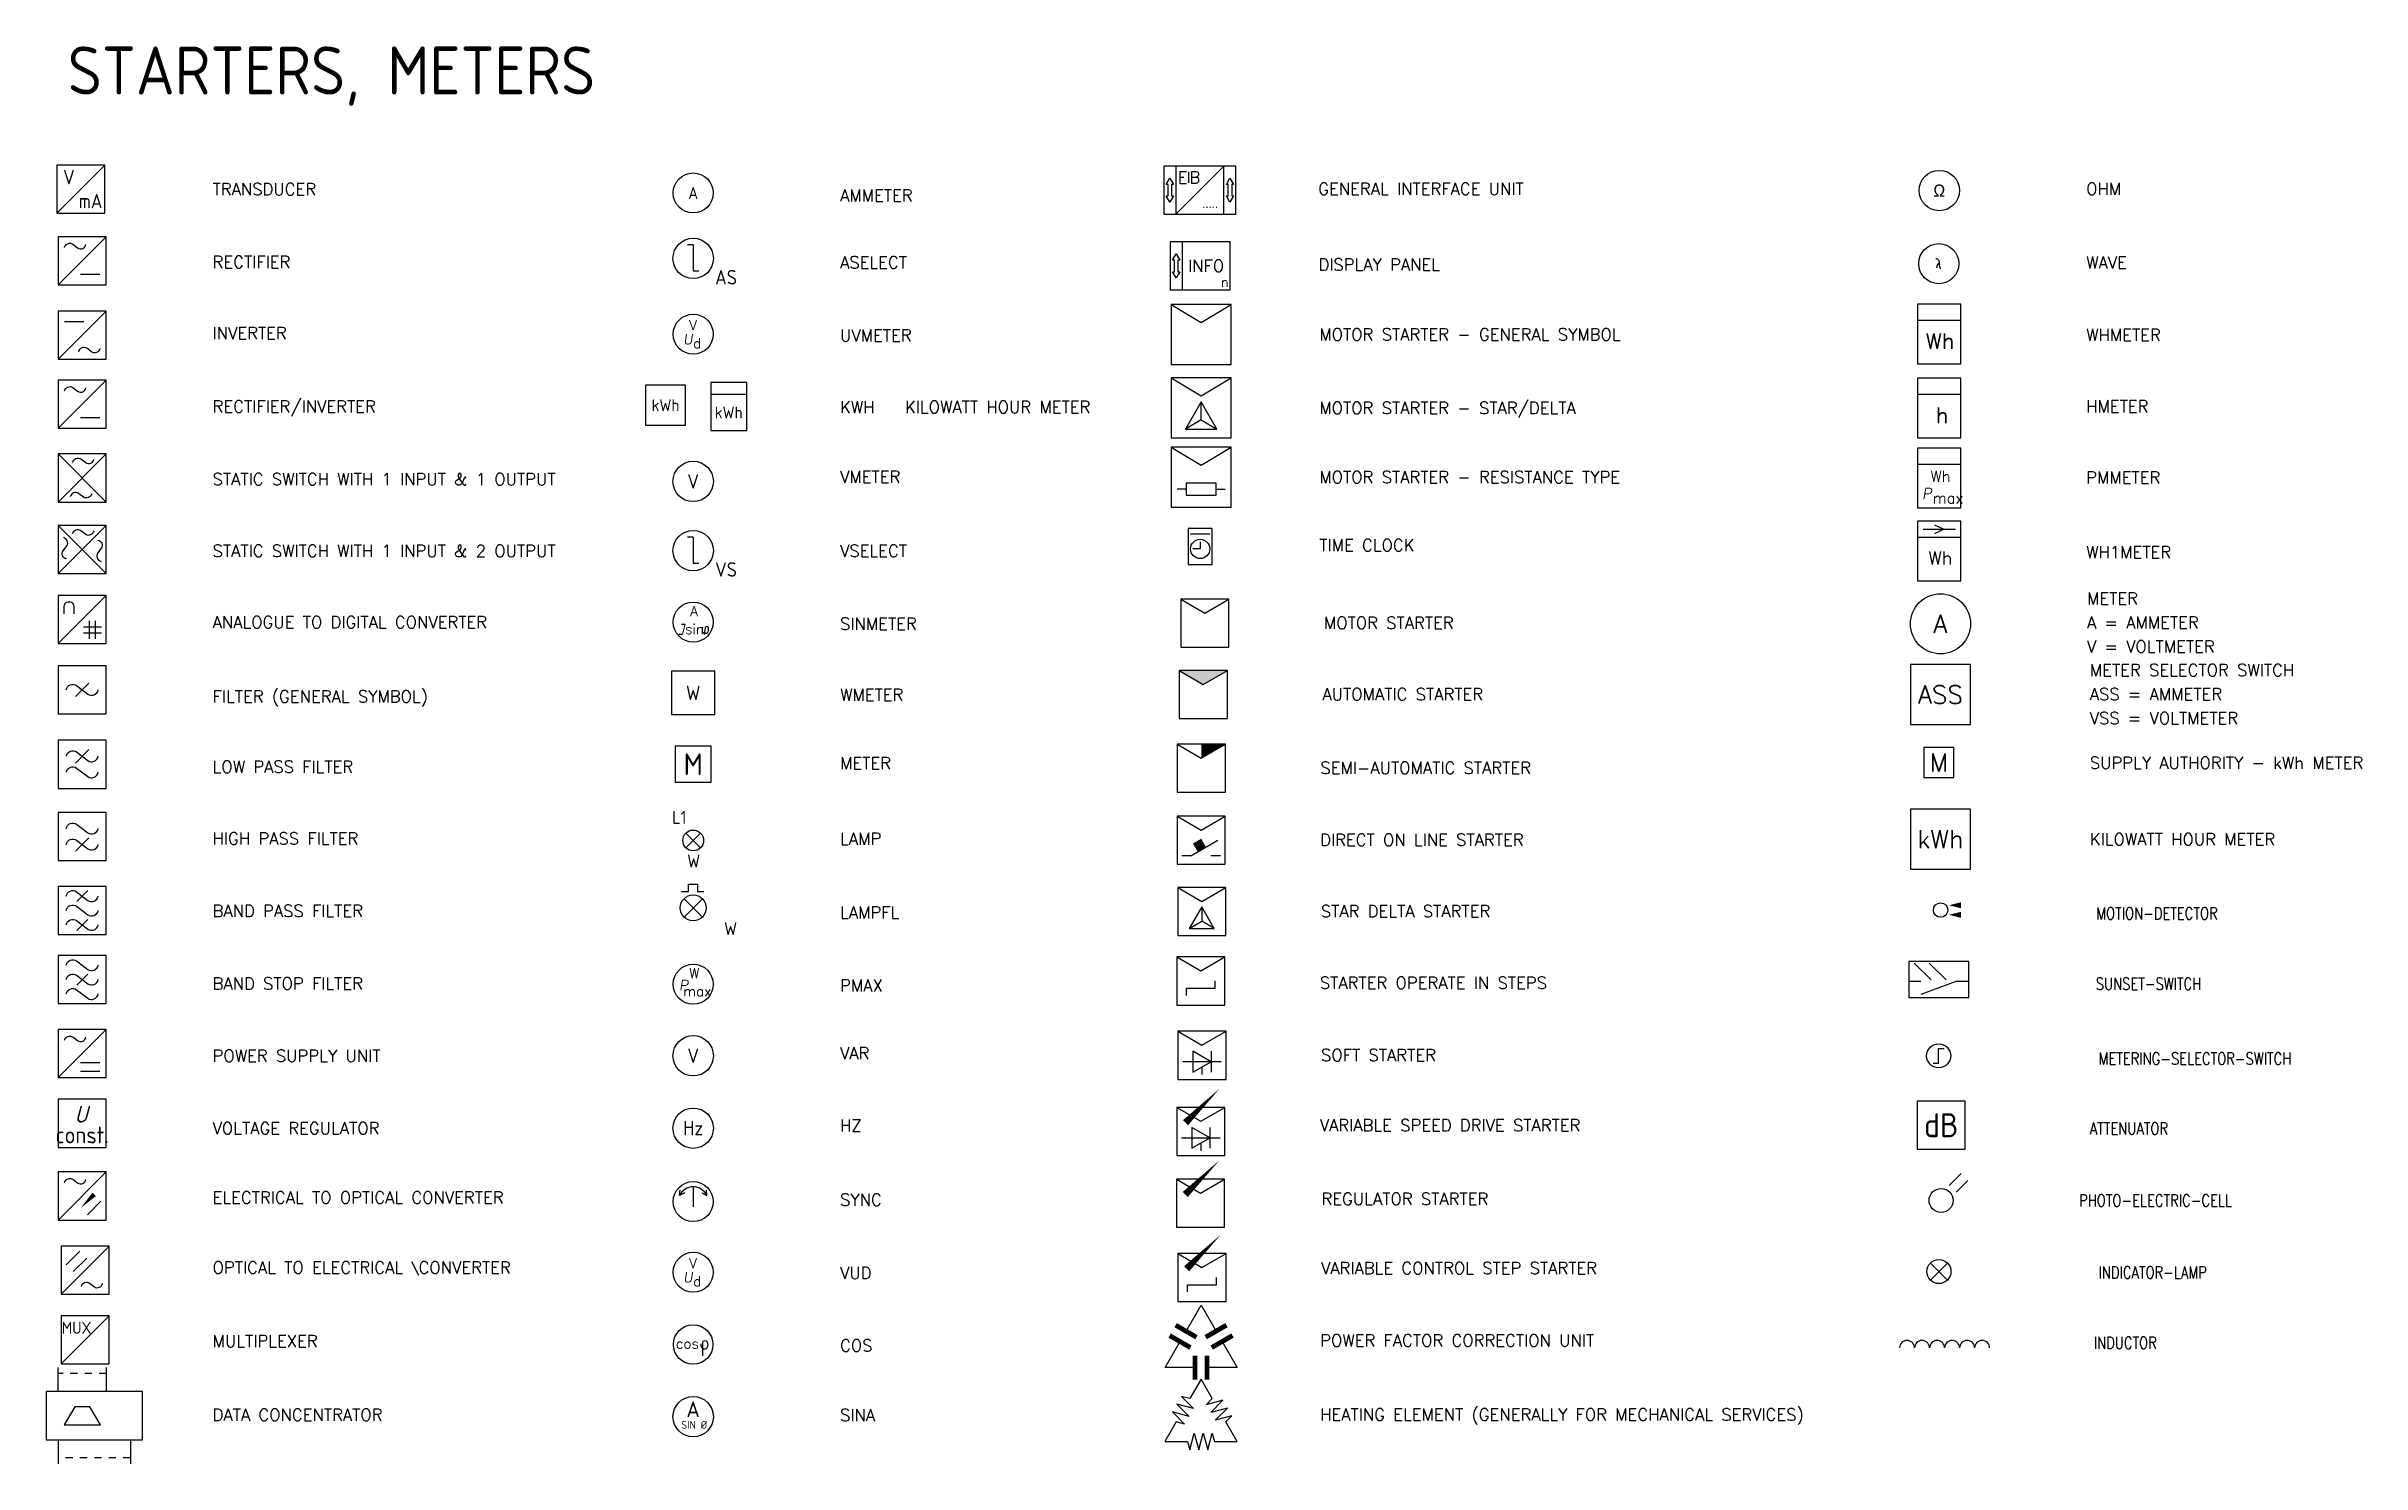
# Model space of a CAD drawing. Header units: millimetres. Extents: x 217 to 699, y 379 to 674.
import ezdxf
from ezdxf.enums import TextEntityAlignment as Align

# ---------------------------------------------------------------- set-up
doc = ezdxf.new("R2010")
doc.units = ezdxf.units.MM
doc.linetypes.add('CW_S-B-SWITCHWIRE', pattern=[3, 1.5, -1.5])
doc.layers.add('www.linecad.com', color=7, linetype='Continuous')
doc.styles.add('ISO3098B', font='ISOCP.shx')
doc.styles.add('ISOCP', font='isocp.shx')
doc.styles.add('LEN', font='simplex', dxfattribs={"height": 2.5})
doc.styles.add('LEN-08', font='simplex', dxfattribs={"width": 0.8, "height": 2.5})
doc.styles.add('LEN-SLOP', font='simplex', dxfattribs={"width": 0.8, "oblique": 15, "height": 2.5})
doc.styles.add('MUMLIBME', font='MUMLIBME.SHX')
doc.styles.add('SAS', font='ISO3098B.SHX')
doc.styles.add('SIMPLEX', font='SIMPLEX', dxfattribs={"width": 0.8})
doc.styles.get("Standard").update_dxf_attribs({"font": 'romans.shx'})

msp = doc.modelspace()

# ---------------------------------------------------------------- linework, layer by layer
at = {"layer": 'www.linecad.com'}
for p, q in [((219.58, 639.37), (229.58, 649.37)), ((219.84, 624.42), (229.84, 634.42)), ((351.96, 632.73), (350.79, 632.73)), ((351.96, 632.73), (351.96, 627.37)), ((224.47, 626.66), (228.51, 626.66)), ((351.96, 627.37), (353.13, 627.37)), ((229.84, 618.94), (219.84, 608.94)), ((225.21, 616.71), (221.17, 616.71)), ((219.84, 594.58), (229.84, 604.58)), ((363.1, 601.62), (355.6, 601.62)), ((224.47, 596.82), (228.51, 596.82)), ((229.84, 579.23), (219.84, 589.23)), ((219.84, 579.23), (229.84, 589.23)), ((219.84, 564.35), (229.84, 574.35)), ((219.84, 574.35), (229.84, 564.35)), ((351.96, 571.9), (350.79, 571.9)), ((351.96, 571.9), (351.96, 566.54)), ((455.44, 572.6), (459.44, 572.6)), ((351.96, 566.54), (353.13, 566.54)), ((219.84, 549.77), (229.84, 559.77)), ((223.43, 538.74), (226.25, 541.56)), ((223.43, 524.89), (226.25, 527.72)), ((223.43, 506.55), (226.25, 509.37)), ((455.48, 505.58), (461.15, 508.85)), ((455.48, 505.58), (453.64, 505.58)), ((461.64, 505.58), (459.64, 505.58)), ((223.7, 496.08), (225.98, 498.36)), ((349.55, 498.16), (350.97, 498.16)), ((350.97, 499.68), (352.87, 499.68)), ((350.97, 498.16), (350.97, 499.68)), ((352.87, 499.68), (352.87, 498.16)), ((352.87, 498.16), (354.2, 498.16)), ((223.7, 490.08), (225.98, 492.36)), ((455.17, 490.49), (457.77, 491.99)), ((457.77, 494.99), (457.77, 491.99)), ((460.37, 490.49), (457.77, 491.99)), ((223.7, 478.7), (225.98, 480.97)), ((219.84, 459.42), (229.84, 469.42)), ((224.47, 462.55), (228.51, 462.55)), ((453.82, 462.77), (461.82, 462.77)), ((459.7, 462.73), (455.95, 464.9)), ((455.95, 464.9), (455.95, 460.57)), ((455.95, 460.57), (459.7, 462.73)), ((459.7, 464.9), (459.7, 460.57)), ((224.47, 460.75), (228.51, 460.75)), ((457.82, 461.65), (457.82, 460.07)), ((459.44, 446.88), (455.69, 449.05)), ((455.69, 449.05), (455.69, 444.72)), ((459.44, 449.05), (459.44, 444.72)), ((453.57, 446.92), (461.57, 446.92)), ((455.69, 444.72), (459.44, 446.88)), ((457.57, 445.8), (457.57, 444.22)), ((219.84, 429.79), (229.84, 439.79)), ((349.14, 434.9), (349.22, 436.06)), ((350.19, 435.42), (349.14, 434.9)), ((353.73, 435.42), (354.78, 434.9)), ((354.78, 434.9), (354.7, 436.06)), ((220.44, 414.38), (230.44, 424.38)), ((609.39, 417.29), (612.92, 420.82)), ((609.39, 420.82), (612.92, 417.29)), ((220.44, 399.87), (230.44, 409.87)), ((219.87, 394.07), (219.87, 399.07)), ((229.87, 394.07), (229.87, 399.07)), ((219.87, 384.07), (219.87, 379.07)), ((234.87, 384.07), (234.87, 379.07))]:
    msp.add_line(p, q, dxfattribs=at)
at = {"layer": 'www.linecad.com', "color": 7, "linetype": 'ByBlock'}
for p, q in [((452.39, 649.14), (452.39, 639.14)), ((462.39, 639.14), (462.39, 649.14)), ((453.69, 633.37), (453.69, 623.37)), ((457.66, 596.31), (457.66, 600.06)), ((457.66, 596.31), (454.41, 594.43)), ((457.66, 596.31), (460.91, 594.43)), ((454.53, 581.93), (452.66, 581.93)), ((460.78, 581.93), (462.66, 581.93))]:
    msp.add_line(p, q, dxfattribs=at)
at = {"layer": 'www.linecad.com', "linetype": 'ByBlock'}
for p, q in [((606.72, 620.42), (606.72, 608.03)), ((615.73, 620.42), (606.72, 620.42)), ((615.73, 617.04), (606.72, 617.04)), ((615.73, 608.03), (615.73, 620.42)), ((606.72, 608.03), (615.73, 608.03)), ((615.73, 604.98), (606.72, 604.98)), ((606.72, 604.98), (606.72, 592.59)), ((615.73, 592.59), (615.73, 604.98)), ((615.73, 601.6), (606.72, 601.6)), ((606.72, 592.59), (615.73, 592.59)), ((615.73, 590.44), (606.72, 590.44)), ((606.72, 590.44), (606.72, 578.05)), ((615.73, 578.05), (615.73, 590.44)), ((615.73, 587.06), (606.72, 587.06)), ((606.72, 578.05), (615.73, 578.05)), ((347.46, 544.02), (347.46, 535.01)), ((356.46, 544.02), (347.46, 544.02)), ((356.46, 535.01), (356.46, 544.02)), ((347.46, 535.01), (356.46, 535.01)), ((350.43, 507.27), (353.49, 510.32)), ((353.49, 507.27), (350.43, 510.32)), ((353.87, 492.85), (350.05, 496.67)), ((350.05, 492.85), (353.87, 496.67)), ((604.86, 479.48), (607.36, 479.48)), ((614.86, 479.48), (607.36, 476.72)), ((614.86, 479.48), (617.36, 479.48))]:
    msp.add_line(p, q, dxfattribs=at)
at = {"layer": 'www.linecad.com', "linetype": 'Continuous'}
for p, q in [((615.73, 575.24), (606.72, 575.24)), ((606.72, 575.24), (606.72, 562.85)), ((607.84, 573.55), (614.6, 573.55)), ((612.12, 573.55), (610.32, 574.45)), ((610.32, 572.65), (612.12, 573.55)), ((615.73, 562.85), (615.73, 575.24)), ((615.73, 571.86), (606.72, 571.86)), ((606.72, 562.85), (615.73, 562.85)), ((348.97, 551.74), (349.75, 551.74)), ((349.54, 553.82), (350.32, 553.82))]:
    msp.add_line(p, q, dxfattribs=at)
at = {"layer": 'www.linecad.com', "color": 7}
for p, q in [((226.34, 550.77), (226.34, 554.52)), ((227.59, 550.77), (227.59, 554.52)), ((225.09, 553.27), (228.84, 553.27)), ((225.09, 552.02), (228.84, 552.02))]:
    msp.add_line(p, q, dxfattribs=at)
at = {"layer": 'www.linecad.com', "color": 7, "linetype": 'CW_S-B-SWITCHWIRE'}
for p, q in [((229.87, 397.82), (219.87, 397.82)), ((234.87, 380.32), (219.87, 380.32))]:
    msp.add_line(p, q, dxfattribs=at)
at = {"layer": 'www.linecad.com'}
for points in [[(219.58, 639.37), (229.58, 639.37), (229.58, 649.37), (219.58, 649.37)], [(449.89, 639.14), (464.89, 639.14), (464.89, 649.14), (449.89, 649.14)], [(219.84, 624.42), (229.84, 624.42), (229.84, 634.42), (219.84, 634.42)], [(451.19, 623.37), (463.69, 623.37), (463.69, 633.37), (451.19, 633.37)], [(229.84, 618.94), (219.84, 618.94), (219.84, 608.94), (229.84, 608.94)], [(219.84, 594.58), (229.84, 594.58), (229.84, 604.58), (219.84, 604.58)], [(355.6, 594.12), (363.1, 594.12), (363.1, 604.12), (355.6, 604.12)], [(229.84, 579.23), (229.84, 589.23), (219.84, 589.23), (219.84, 579.23)], [(219.84, 564.35), (229.84, 564.35), (229.84, 574.35), (219.84, 574.35)], [(454.94, 566.22), (459.94, 566.22), (459.94, 573.72), (454.94, 573.72)], [(219.84, 549.77), (229.84, 549.77), (229.84, 559.77), (219.84, 559.77)], [(453.41, 549.01), (463.41, 549.01), (463.41, 559.01), (453.41, 559.01)], [(229.84, 545.15), (219.84, 545.15), (219.84, 535.15), (229.84, 535.15)], [(453.1, 534.15), (463.1, 534.15), (463.1, 544.15), (453.1, 544.15)], [(229.84, 529.64), (219.84, 529.64), (219.84, 519.64), (229.84, 519.64)], [(452.68, 518.82), (462.68, 518.82), (462.68, 528.82), (452.68, 528.82)], [(229.84, 514.63), (219.84, 514.63), (219.84, 504.63), (229.84, 504.63)], [(452.64, 503.85), (462.64, 503.85), (462.64, 513.85), (452.64, 513.85)], [(229.84, 499.22), (219.84, 499.22), (219.84, 489.22), (229.84, 489.22)], [(452.77, 488.99), (462.77, 488.99), (462.77, 498.99), (452.77, 498.99)], [(457.77, 494.99), (455.17, 490.49), (460.37, 490.49)], [(229.84, 484.84), (219.84, 484.84), (219.84, 474.84), (229.84, 474.84)], [(452.57, 474.54), (462.57, 474.54), (462.57, 484.54), (452.57, 484.54)], [(219.84, 459.42), (229.84, 459.42), (229.84, 469.42), (219.84, 469.42)], [(452.82, 459.07), (462.82, 459.07), (462.82, 469.07), (452.82, 469.07)], [(219.84, 444.91), (229.84, 444.91), (229.84, 454.91), (219.84, 454.91)], [(452.57, 443.22), (462.57, 443.22), (462.57, 453.22), (452.57, 453.22)], [(616.64, 454.53), (606.64, 454.53), (606.64, 444.53), (616.64, 444.53)], [(219.84, 429.79), (229.84, 429.79), (229.84, 439.79), (219.84, 439.79)], [(452.51, 428.28), (462.51, 428.28), (462.51, 438.28), (452.51, 438.28)], [(220.44, 414.38), (230.44, 414.38), (230.44, 424.38), (220.44, 424.38)], [(452.82, 412.83), (462.82, 412.83), (462.82, 422.83), (452.82, 422.83)], [(220.44, 399.87), (230.44, 399.87), (230.44, 409.87), (220.44, 409.87)], [(456.22, 385.44), (457.16, 381.96), (458.09, 385.44), (459.02, 381.96), (459.95, 385.44), (460.42, 383.7), (465.12, 383.7), (462.77, 387.78), (464.04, 389.05), (460.56, 388.12), (463.11, 390.66), (459.63, 389.73), (462.18, 392.28), (458.7, 391.34), (459.97, 392.62), (457.62, 396.69), (455.27, 392.62), (453.53, 393.08), (456.08, 390.54), (452.6, 391.47), (455.14, 388.92), (451.67, 389.86), (454.21, 387.31), (452.47, 387.78), (450.12, 383.7), (454.83, 383.7), (455.29, 381.96)], [(237.37, 384.07), (237.37, 394.07), (217.37, 394.07), (217.37, 384.07)], [(223.29, 390.94), (221.12, 387.19), (228.62, 387.19), (226.46, 390.94)]]:
    msp.add_lwpolyline(points, close=True, dxfattribs=at)
at = {"layer": 'www.linecad.com', "color": 7, "linetype": 'ByBlock'}
for points in [[(451.51, 642.94), (451.89, 642.94), (451.14, 641.64), (450.39, 642.94), (450.76, 642.94), (450.76, 645.34), (450.39, 645.34), (451.14, 646.64), (451.89, 645.34), (451.51, 645.34)], [(464.01, 642.94), (464.39, 642.94), (463.64, 641.64), (462.89, 642.94), (463.26, 642.94), (463.26, 645.34), (462.89, 645.34), (463.64, 646.64), (464.39, 645.34), (464.01, 645.34)], [(452.77, 627.17), (453.19, 627.17), (452.44, 625.87), (451.69, 627.17), (452.12, 627.17), (452.12, 629.57), (451.69, 629.57), (452.44, 630.87), (453.19, 629.57), (452.77, 629.57)], [(457.66, 600.06), (454.41, 594.43), (460.91, 594.43)], [(454.53, 580.68), (460.78, 580.68), (460.78, 583.18), (454.53, 583.18)]]:
    msp.add_lwpolyline(points, close=True, dxfattribs=at)
for points in [[(452.39, 639.14), (462.39, 649.14)], [(455.06, 645.68), (455.06, 647.94)]]:
    msp.add_lwpolyline(points, dxfattribs=at)
at = {"layer": 'www.linecad.com'}
for points, format in [([(221.17, 632.19, -0.53679), (222.89, 632.9), (223.89, 632.14, 0.539905), (225.61, 632.85, 0.539905)], "xyb"), ([(228.51, 611.18, -0.53679), (226.78, 610.47), (225.79, 611.23, 0.539905), (224.07, 610.51, 0.539905)], "xyb"), ([(221.17, 602.35, -0.53679), (222.89, 603.06), (223.89, 602.3, 0.539905), (225.61, 603.01, 0.539905)], "xyb"), ([(222.87, 587.48, -0.53679), (224.59, 588.19), (225.59, 587.43, 0.539905), (227.31, 588.15, 0.539905)], "xyb"), ([(226.81, 580.97, -0.53679), (225.09, 580.26), (224.09, 581.02, 0.539905), (222.37, 580.3, 0.539905)], "xyb"), ([(222.87, 572.61, -0.53679), (224.59, 573.31), (225.59, 572.55, 0.539905), (227.31, 573.27, 0.539905)], "xyb"), ([(221.58, 567.38, -0.53679), (220.87, 569.1), (221.63, 570.09, 0.539905), (220.92, 571.82, 0.539905)], "xyb"), ([(228.1, 571.32, -0.53679), (228.81, 569.6), (228.05, 568.6, 0.539905), (228.76, 566.88, 0.539905)], "xyb"), ([(221.51, 540.15, -0.539905), (223.67, 541.05), (226.01, 539.25, 0.539905), (228.17, 540.15, 0.539905)], "xyb"), ([(221.51, 526.31, -0.539905), (223.67, 527.21), (226.01, 525.41, 0.539905), (228.17, 526.31, 0.539905)], "xyb"), ([(221.51, 522.98, -0.539905), (223.67, 523.87), (226.01, 522.08, 0.539905), (228.17, 522.98, 0.539905)], "xyb"), ([(221.51, 511.29, -0.539905), (223.67, 512.19), (226.01, 510.4, 0.539905), (228.17, 511.29, 0.539905)], "xyb"), ([(221.51, 507.96, -0.539905), (223.67, 508.86), (226.01, 507.06, 0.539905), (228.17, 507.96, 0.539905)], "xyb"), ([(221.51, 497.22, -0.539905), (223.67, 498.12), (226.01, 496.32, 0.539905), (228.17, 497.22, 0.539905)], "xyb"), ([(221.51, 494.22, -0.539905), (223.67, 495.12), (226.01, 493.32, 0.539905), (228.17, 494.22, 0.539905)], "xyb"), ([(221.51, 491.22, -0.539905), (223.67, 492.12), (226.01, 490.32, 0.539905), (228.17, 491.22, 0.539905)], "xyb"), ([(221.51, 482.84, -0.539905), (223.67, 483.73), (226.01, 481.94, 0.539905), (228.17, 482.84, 0.539905)], "xyb"), ([(221.51, 479.84, -0.539905), (223.67, 480.73), (226.01, 478.94, 0.539905), (228.17, 479.84, 0.539905)], "xyb"), ([(221.51, 476.84, -0.539905), (223.67, 477.73), (226.01, 475.94, 0.539905), (228.17, 476.84, 0.539905)], "xyb"), ([(221.17, 467.19, -0.53679), (222.89, 467.89), (223.89, 467.13, 0.539905), (225.61, 467.85, 0.539905)], "xyb"), ([(454.38, 450.04, 1.5, 0, 0), (461.46, 457.11, 0, 0, 0)], "xyseb"), ([(221.17, 437.56, -0.53679), (222.89, 438.27), (223.89, 437.51, 0.539905), (225.61, 438.22, 0.539905)], "xyb"), ([(454.33, 435.1, 1.5, 0, 0), (461.4, 442.17, 0, 0, 0)], "xyseb"), ([(454.64, 419.65, 1.5, 0, 0), (461.71, 426.72, 0, 0, 0)], "xyseb"), ([(224.67, 415.95, -0.53679), (226.39, 416.65), (227.39, 415.89, 0.539905), (229.11, 416.61, 0.539905)], "xyb"), ([(353.94, 401.53), (353.94, 404.4, -0.615881), (354.87, 404.4, -0.223352), (354.87, 403.25, -0.651871), (353.74, 403.25, -0.20679), (353.65, 404.03)], "xyb"), ([(621.7, 403.16, 1), (618.58, 403.16, 1), (615.45, 403.16, 1), (612.33, 403.16, 1), (609.2, 403.16, 1), (606.08, 403.16, 1), (602.95, 403.16)], "xyb")]:
    msp.add_lwpolyline(points, format=format, dxfattribs=at)
at = {"layer": 'www.linecad.com', "linetype": 'Continuous'}
for points in [[(610.5, 629.9, -0.302776), (611.02, 629.69, -0.09294), (611.18, 629.22, -0.055385), (611.23, 628.44, 0.038405), (611.33, 628.07, 0.414214), (611.54, 627.92, -0.071068)], [(611.19, 629.02, 0.203513), (610.92, 628.75, 0.133918), (610.66, 627.92, 1.169644)], [(353.91, 553.2, 0.123106), (353.83, 552.57, 0.236068), (353.91, 552.18, 0.236068), (354.3, 551.95, 0.038405), (354.77, 551.95, 0.195887), (354.93, 552.03, 0.162278), (355.08, 552.26, 0.123106), (355.16, 552.96, 0.414214), (354.93, 553.28, 0.414214), (354.46, 553.04), (354.23, 551.64)]]:
    msp.add_lwpolyline(points, format="xyb", dxfattribs=at)
at = {"layer": 'www.linecad.com', "linetype": 'ByBlock'}
for points in [[(451.41, 607.87), (463.91, 607.87), (463.91, 620.37), (451.41, 620.37)], [(342.05, 595.21), (350.38, 595.21), (350.38, 603.54), (342.05, 603.54)], [(451.41, 592.56), (463.91, 592.56), (463.91, 605.06), (451.41, 605.06)], [(451.41, 578.18), (463.91, 578.18), (463.91, 590.68), (451.41, 590.68)], [(605.22, 532.9), (617.72, 532.9), (617.72, 545.4), (605.22, 545.4)], [(348.21, 520.9), (355.71, 520.9), (355.71, 528.4), (348.21, 528.4)], [(608.01, 521.87), (614.26, 521.87), (614.26, 528.12), (608.01, 528.12)], [(605.22, 502.8), (617.72, 502.8), (617.72, 515.3), (605.22, 515.3)], [(604.86, 476.1), (617.36, 476.1), (617.36, 483.6), (604.86, 483.6)]]:
    msp.add_lwpolyline(points, close=True, dxfattribs=at)
for points in [[(451.41, 620.37), (457.66, 616.62), (463.91, 620.37)], [(451.41, 605.06), (457.66, 601.31), (463.91, 605.06)], [(451.41, 590.68), (457.66, 586.93), (463.91, 590.68)], [(609.54, 479.75), (606.01, 483.28)], [(612.67, 479.75), (609.13, 483.28)]]:
    msp.add_lwpolyline(points, dxfattribs=at)
at = {"layer": 'www.linecad.com'}
for points in [[(457.44, 570.97), (457.44, 569.47), (455.94, 569.47)], [(453.41, 559.01), (458.41, 556.12), (463.41, 559.01)], [(453.1, 544.15), (458.1, 541.27), (463.1, 544.15)], [(452.68, 528.82), (457.68, 525.94), (462.68, 528.82)], [(452.64, 513.85), (457.64, 510.96), (462.64, 513.85)], [(452.77, 498.99), (457.77, 496.11), (462.77, 498.99)], [(452.57, 484.54), (457.57, 481.65), (462.57, 484.54)], [(454.57, 476.54), (454.57, 478.04), (460.57, 478.04), (460.57, 479.54)], [(452.82, 469.07), (457.82, 466.18), (462.82, 469.07)], [(609.98, 462.47), (611.09, 462.47), (611.09, 465.47), (612.22, 465.47)], [(452.57, 453.22), (457.57, 450.33), (462.57, 453.22)], [(613.3, 436.97), (615.78, 439.45)], [(351.96, 436.71), (351.96, 432.52)], [(452.51, 438.28), (457.51, 435.4), (462.51, 438.28)], [(614.72, 435.56), (617.19, 438.03)], [(452.82, 422.83), (457.82, 419.94), (462.82, 422.83)], [(454.82, 414.83), (454.82, 416.33), (460.82, 416.33), (460.82, 417.83)], [(454.5, 406.65), (457.63, 412.07), (460.76, 406.66)], [(456.38, 399.08), (450.13, 399.08), (453.26, 404.49)], [(462.01, 404.5), (465.13, 399.08), (458.93, 399.08)]]:
    msp.add_lwpolyline(points, dxfattribs=at)
at = {"layer": 'www.linecad.com', "color": 7}
for points, format in [([(221.09, 557.49, -1.000204), (223.09, 557.49), (223.09, 555.99)], "xyb"), ([(221.09, 555.99), (221.09, 557.49, -0.414214)], "xyb"), ([(224.51, 432.29, 0, 1, 0), (227.34, 435.12, 0, 0, 0)], "xyseb")]:
    msp.add_lwpolyline(points, format=format, dxfattribs=at)
at = {"layer": 'www.linecad.com', "linetype": 'ByBlock'}
for points in [[(615.74, 495.31, 1.25, 0, 0), (613.24, 495.31, 0, 0, 0)], [(615.74, 493.31, 1.25, 0, 0), (613.24, 493.31, 0, 0, 0)]]:
    msp.add_lwpolyline(points, format="xyseb", dxfattribs=at)
at = {"layer": 'www.linecad.com', "color": 7}
for points in [[(225.93, 430.88), (228.75, 433.71)], [(221.53, 420.46), (224.36, 423.29)], [(222.94, 419.05), (225.77, 421.88)]]:
    msp.add_lwpolyline(points, dxfattribs=at)
at = {"layer": 'www.linecad.com', "linetype": 'Continuous', "const_width": 1}
for points in [[(451.09, 405.74), (455.42, 403.24)], [(452.34, 407.9), (456.67, 405.4)], [(462.92, 407.91), (458.59, 405.41)], [(464.17, 405.74), (459.84, 403.24)], [(456.38, 396.58), (456.38, 401.58)], [(458.88, 396.58), (458.88, 401.58)]]:
    msp.add_lwpolyline(points, dxfattribs=at)
at = {"layer": 'www.linecad.com', "linetype": 'ByBlock'}
for centre, radius in [((351.96, 643.56), 4.17), ((611.22, 644.07), 4.2), ((351.96, 629.94), 4.2), ((611.12, 628.85), 4.17), ((351.96, 614.17), 4.17), ((351.96, 583.52), 4.2), ((351.96, 569.12), 4.2), ((611.47, 553.88), 6.25), ((351.96, 554.24), 4.17), ((351.96, 508.79), 2.16), ((351.96, 494.76), 2.7), ((611.49, 494.31), 1.5), ((351.96, 478.87), 4.17), ((351.96, 463.98), 4.2), ((351.96, 448.9), 4.2), ((351.96, 433.62), 4.17), ((351.96, 418.91), 4.17), ((351.96, 403.88), 4.12), ((351.96, 388.85), 4.2)]:
    msp.add_circle(centre, radius, dxfattribs=at)
at = {"layer": 'www.linecad.com'}
for centre, radius in [((457.44, 569.47), 2), ((611.09, 463.97), 2.5), ((611.6, 433.86), 2.5), ((611.15, 419.06), 2.5)]:
    msp.add_circle(centre, radius, dxfattribs=at)
msp.add_arc((351.96, 433.61), 3.1, 24.5914, 155.4086, dxfattribs=at)
for points in [[(458.1, 541.27), (463.1, 544.15), (453.1, 544.15), (463.1, 544.15)], [(457.68, 525.94), (462.68, 528.82), (457.68, 528.82), (462.68, 528.82)], [(456.93, 506.41), (458.66, 507.41), (455.93, 508.15), (457.66, 509.15)]]:
    msp.add_solid(points, dxfattribs=at)

# ---------------------------------------------------------------- texts
at = {"layer": 'www.linecad.com', "color": 2}
for s, height, style, p in [('STARTERS, METERS', 10, 'ISOCP', (221.84, 664.06)), ('TRANSDUCER', 2.5, 'SIMPLEX', (251.97, 643.1)), ('GENERAL INTERFACE UNIT', 2.5, 'SIMPLEX', (482, 643.16)), ('OHM', 2.5, 'SIMPLEX', (641.78, 643.16)), ('AMMETER', 2.5, 'SIMPLEX', (382.52, 641.78)), ('RECTIFIER', 2.5, 'SIMPLEX', (251.97, 627.94)), ('ASELECT', 2.5, 'SIMPLEX', (382.52, 627.87)), ('DISPLAY PANEL', 2.5, 'SIMPLEX', (482.06, 627.39)), ('WAVE', 2.5, 'SIMPLEX', (641.78, 627.87)), ('INVERTER', 2.5, 'SIMPLEX', (251.97, 613.16)), ('UVMETER', 2.5, 'SIMPLEX', (382.52, 612.67)), ('MOTOR STARTER - GENERAL SYMBOL', 2.5, 'SIMPLEX', (482.23, 612.87)), ('WHMETER', 2.5, 'SIMPLEX', (641.78, 612.75)), ('RECTIFIER/INVERTER', 2.5, 'SIMPLEX', (251.97, 597.87)), ('KWH', 2.5, 'SIMPLEX', (382.52, 597.74)), ('KILOWATT HOUR METER', 2.5, 'SIMPLEX', (396.03, 597.76)), ('MOTOR STARTER - STAR/DELTA', 2.5, 'SIMPLEX', (482.23, 597.56)), ('HMETER', 2.5, 'SIMPLEX', (641.78, 597.9)), ('STATIC SWITCH WITH 1 INPUT & 1 OUTPUT', 2.5, 'SIMPLEX', (251.97, 582.74)), ('VMETER', 2.5, 'SIMPLEX', (382.52, 583.25)), ('MOTOR STARTER - RESISTANCE TYPE', 2.5, 'SIMPLEX', (482.23, 583.18)), ('PMMETER', 2.5, 'SIMPLEX', (641.78, 583.08)), ('STATIC SWITCH WITH 1 INPUT & 2 OUTPUT', 2.5, 'SIMPLEX', (251.97, 567.8)), ('VSELECT', 2.5, 'SIMPLEX', (382.52, 567.82)), ('TIME CLOCK', 2.5, 'SIMPLEX', (482.22, 568.99)), ('WH1METER', 2.5, 'SIMPLEX', (641.78, 567.54)), ('METER', 2.5, 'SIMPLEX', (641.96, 557.9)), ('ANALOGUE TO DIGITAL CONVERTER', 2.5, 'SIMPLEX', (251.97, 552.98)), ('SINMETER', 2.5, 'SIMPLEX', (382.52, 552.65)), ('MOTOR STARTER', 2.5, 'SIMPLEX', (483.19, 552.82)), ('A = AMMETER', 2.5, 'SIMPLEX', (641.96, 552.9)), ('V = VOLTMETER', 2.5, 'SIMPLEX', (641.96, 547.9)), ('METER SELECTOR SWITCH', 2.5, 'SIMPLEX', (642.54, 543)), ('FILTER (GENERAL SYMBOL)', 2.5, 'SIMPLEX', (251.97, 537.52)), ('WMETER', 2.5, 'SIMPLEX', (382.52, 537.86)), ('AUTOMATIC STARTER', 2.5, 'SIMPLEX', (482.88, 537.97)), ('ASS = AMMETER', 2.5, 'SIMPLEX', (642.54, 538)), ('VSS = VOLTMETER', 2.5, 'SIMPLEX', (642.54, 533)), ('LOW PASS FILTER', 2.5, 'SIMPLEX', (251.97, 522.88)), ('METER', 2.5, 'SIMPLEX', (382.52, 523.65)), ('SEMI-AUTOMATIC STARTER', 2.5, 'SIMPLEX', (482.46, 522.64)), ('SUPPLY AUTHORITY - kWh METER', 2.5, 'SIMPLEX', (642.54, 523.71)), ('HIGH PASS FILTER', 2.5, 'SIMPLEX', (251.97, 507.96)), ('LAMP', 2.5, 'SIMPLEX', (382.52, 507.91)), ('DIRECT ON LINE STARTER', 2.5, 'SIMPLEX', (482.41, 507.66)), ('KILOWATT HOUR METER', 2.5, 'SIMPLEX', (642.54, 507.78)), ('BAND PASS FILTER', 2.5, 'SIMPLEX', (251.97, 492.87)), ('LAMPFL', 2.5, 'SIMPLEX', (382.52, 492.54)), ('STAR DELTA STARTER', 2.5, 'SIMPLEX', (482.55, 492.81)), ('BAND STOP FILTER', 2.5, 'SIMPLEX', (251.97, 477.75)), ('PMAX', 2.5, 'SIMPLEX', (382.52, 477.37)), ('STARTER OPERATE IN STEPS', 2.5, 'SIMPLEX', (482.34, 477.92)), ('POWER SUPPLY UNIT', 2.5, 'SIMPLEX', (251.97, 462.72)), ('VAR', 2.5, 'SIMPLEX', (382.52, 463.26)), ('SOFT STARTER', 2.5, 'SIMPLEX', (482.6, 462.88)), ('VOLTAGE REGULATOR', 2.5, 'SIMPLEX', (251.97, 447.63)), ('HZ', 2.5, 'SIMPLEX', (382.52, 448.21)), ('VARIABLE SPEED DRIVE STARTER', 2.5, 'SIMPLEX', (482.34, 448.25)), ('ELECTRICAL TO OPTICAL CONVERTER', 2.5, 'SIMPLEX', (251.97, 433.23)), ('SYNC', 2.5, 'SIMPLEX', (382.52, 432.77)), ('REGULATOR STARTER', 2.5, 'SIMPLEX', (482.68, 432.93)), ('OPTICAL TO ELECTRICAL \\CONVERTER', 2.5, 'SIMPLEX', (251.97, 418.65)), ('VUD', 2.5, 'SIMPLEX', (382.52, 417.54)), ('VARIABLE CONTROL STEP STARTER', 2.5, 'SIMPLEX', (482.59, 418.54)), ('MULTIPLEXER', 2.5, 'SIMPLEX', (251.97, 403.35)), ('COS', 2.5, 'SIMPLEX', (382.52, 402.42)), ('POWER FACTOR CORRECTION UNIT', 2.5, 'SIMPLEX', (482.41, 403.48)), ('DATA CONCENTRATOR', 2.5, 'SIMPLEX', (251.97, 388)), ('SINA', 2.5, 'SIMPLEX', (382.52, 387.95)), ('HEATING ELEMENT (GENERALLY FOR MECHANICAL SERVICES)', 2.5, 'SIMPLEX', (482.4, 388.04))]:
    msp.add_text(s, height=height, dxfattribs=dict(at, style=style)).set_placement(p)
at = {"layer": 'www.linecad.com', "color": 7, "style": 'ISOCP'}
for s, height, p in [('V', 3, (222.08, 646.87)), ('mA', 3, (226.58, 641.87)), ('kWh', 2.5, (359.35, 597.87)), ('const.', 3.5, (224.84, 447.5)), ('MUX', 2.5, (223.66, 407.37))]:
    msp.add_text(s, height=height, dxfattribs=at).set_placement(p, align=Align.MIDDLE)
at = {"layer": 'www.linecad.com', "color": 7}
for s, height, p in [('E', 2.5, (453.81, 646.81)), ('B', 2.5, (456.31, 646.81)), ('n', 2, (462.56, 625.03))]:
    msp.add_text(s, height=height, dxfattribs=at).set_placement(p, align=Align.MIDDLE)
at = {"layer": 'www.linecad.com', "linetype": 'ByBlock', "style": 'ISO3098B'}
for s, height, p in [('A', 2.5, (351.96, 643.56)), ('AS', 3.003, (358.8, 626.02)), ('kWh', 2.5, (346.21, 599.38)), ('V', 3, (351.96, 583.52)), ('VS', 3.003, (358.8, 565.2)), ('M', 4.5, (351.96, 524.65)), ('V', 3, (351.96, 463.98)), ('Hz', 3.003, (351.96, 448.9))]:
    msp.add_text(s, height=height, dxfattribs=at).set_placement(p, align=Align.MIDDLE)
at = {"layer": 'www.linecad.com', "color": 2, "style": 'SIMPLEX'}
msp.add_text('Ω', height=2.5, dxfattribs=at).set_placement((611.22, 644.07), align=Align.MIDDLE_CENTER)
at = {"layer": 'www.linecad.com', "color": 7, "linetype": 'ByBlock', "style": 'MUMLIBME'}
msp.add_text('.....', height=1.75, dxfattribs=at).set_placement((461.14, 639.89), align=Align.BOTTOM_RIGHT)
at = {"layer": 'www.linecad.com'}
msp.add_text('INFO', height=2.5, dxfattribs=at).set_placement((458.69, 628.37), align=Align.MIDDLE)
at = {"layer": 'www.linecad.com', "linetype": 'Continuous'}
for s, height, style, p in [('V', 2.08, 'LEN', (351.13, 615)), ('d', 2.08, 'LEN', (351.96, 611.25)), ('Wh', 3.243, 'LEN', (608.39, 611.1)), ('h', 3.24, 'LEN', (610.53, 595.66)), ('Wh', 2.252, 'LEN', (609.42, 583.46)), ('max', 2.252, 'LEN-08', (609.87, 578.95)), ('Wh', 2.703, 'LEN', (608.94, 566.25)), ('A', 2.08, 'LEN', (351.33, 555.49)), ('sin', 2.083, 'LEN', (350.29, 551.74)), ('W', 2.08, 'LEN', (351.13, 480.12)), ('max', 2.083, 'LEN-08', (349.88, 476.37)), ('V', 2.08, 'LEN', (351.13, 419.74)), ('d', 2.08, 'LEN', (351.96, 415.99)), ('cos', 2.062, 'LEN', (348.35, 403.05))]:
    msp.add_text(s, height=height, dxfattribs=dict(at, style=style)).set_placement(p)
at = {"layer": 'www.linecad.com', "linetype": 'Continuous', "style": 'LEN-SLOP'}
for s, height, oblique, p in [('U', 2.08, 10, (349.88, 612.09)), ('P', 2.25, 10, (607.62, 579.85)), ('I', 2.08, 15, (349.36, 551.74)), ('P', 2.08, 10, (349.04, 477.62)), ('U', 2.08, 10, (349.88, 416.83))]:
    msp.add_text(s, height=height, dxfattribs=dict(at, oblique=oblique)).set_placement(p)
at = {"layer": 'www.linecad.com', "color": 7, "linetype": 'ByBlock', "style": 'SIMPLEX'}
for s, p in [('A', (611.47, 553.88)), ('ASS', (611.47, 539.15)), ('M', (611.14, 525)), ('kWh', (611.47, 509.05))]:
    msp.add_text(s, height=3.75, dxfattribs=at).set_placement(p, align=Align.MIDDLE)
at = {"layer": 'www.linecad.com', "linetype": 'Continuous', "style": 'ISO3098B'}
msp.add_text('W', height=3, dxfattribs=at).set_placement((351.96, 539.51), align=Align.MIDDLE)
at = {"layer": 'www.linecad.com', "linetype": 'ByBlock', "style": 'ISO3098B'}
msp.add_text('L1', height=2.7, dxfattribs=at).set_placement((347.6, 512.24))
for p in [(352.06, 503.16), (359.75, 489.09)]:
    msp.add_text('W', height=2.7, dxfattribs=at).set_placement(p, align=Align.CENTER)
at = {"layer": 'www.linecad.com', "color": 7, "style": 'ISOCP', "oblique": 15}
msp.add_text('U', height=3.5, dxfattribs=at).set_placement((224.59, 451.81), align=Align.MIDDLE)
at = {"layer": 'www.linecad.com'}
for s, height, style, p in [('dB', 5, 'ISOCP', (611.64, 449.53)), ('A', 3.24, 'SAS', (351.94, 390.37)), ('SIN %%C', 1.622, 'SAS', (352.17, 387.16))]:
    msp.add_text(s, height=height, dxfattribs=dict(at, style=style)).set_placement(p, align=Align.MIDDLE)
at = {"layer": 'www.linecad.com', "color": 2, "style": 'SIMPLEX', "width": 0.8}
for tag, text, p in [('MOTION-DETECTOR', '', (656.51, 493.62)), ('SUNSET-SWITCH', '', (654.75, 478.97)), ('METERING-SELECTOR-SWITCH', 'VS', (664.41, 463.39)), ('PHOTO-ELECTRIC-CELL', 'PE', (656.2, 433.86)), ('INDICATOR-LAMP', '', (655.63, 418.89)), ('INDUCTOR', '', (649.92, 404.23))]:
    msp.add_attdef(tag, text=text, height=2.5, dxfattribs=at).set_placement(p, align=Align.MIDDLE)
msp.add_attdef('ATTENUATOR', (642.54, 447.59), '', height=2.5, dxfattribs=at)

doc.saveas('drawing.dxf')
